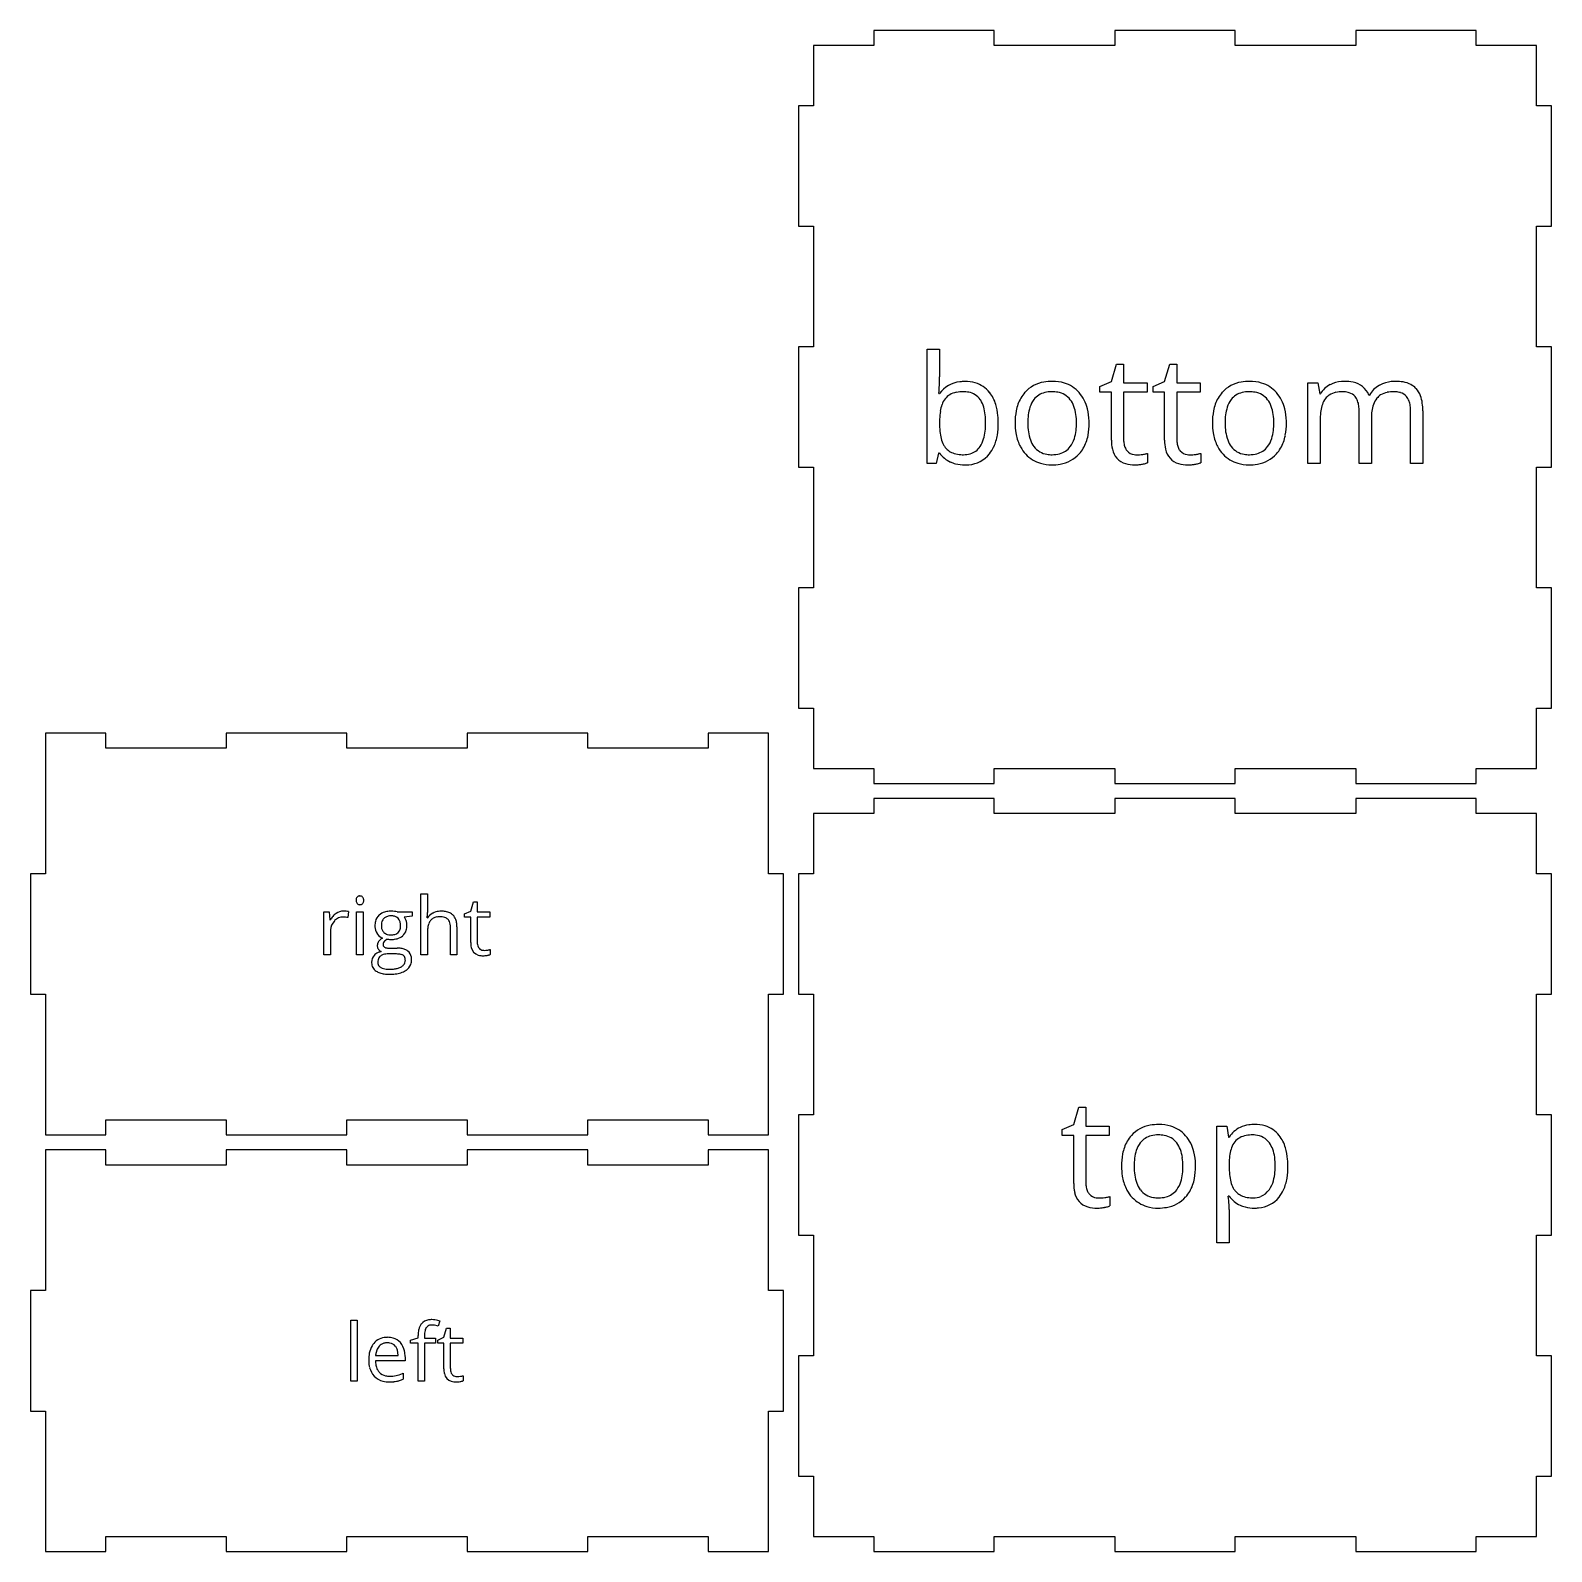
# Model space of a CAD drawing. Header units: inches. Extents: x 0 to 456, y 3 to 306.
# Drawn here: x 153 to 456, y 3 to 306 of the extents above; entities that cross this region are included whole.
import ezdxf

# ---------------------------------------------------------------- set-up
doc = ezdxf.new("R2010")
doc.units = ezdxf.units.IN

msp = doc.modelspace()

# ---------------------------------------------------------------- linework, layer by layer
at = {"layer": 'bottom_labelLayer'}
for p, q in [((331.65, 219.75), (331.65, 242.54)), ((331.65, 242.54), (334.08, 242.54)), ((334.08, 242.54), (334.08, 237.01)), ((368.33, 236.1), (369.35, 239.53)), ((369.35, 239.53), (370.76, 239.53)), ((370.76, 239.53), (370.76, 235.81)), ((378.92, 236.1), (379.95, 239.53)), ((379.95, 239.53), (381.35, 239.53)), ((381.35, 239.53), (381.35, 235.81)), ((333.96, 233.67), (334.08, 233.67)), ((366.03, 235.09), (368.33, 236.1)), ((366.03, 233.92), (366.03, 235.09)), ((368.33, 233.92), (366.03, 233.92)), ((368.33, 224.36), (368.33, 233.92)), ((370.76, 235.81), (375.42, 235.81)), ((375.42, 233.92), (370.76, 233.92)), ((370.76, 233.92), (370.76, 224.47)), ((375.42, 235.81), (375.42, 233.92)), ((376.62, 235.09), (378.92, 236.1)), ((376.62, 233.92), (376.62, 235.09)), ((378.92, 233.92), (376.62, 233.92)), ((378.92, 224.36), (378.92, 233.92)), ((381.35, 235.81), (386.01, 235.81)), ((386.01, 233.92), (381.35, 233.92)), ((381.35, 233.92), (381.35, 224.47)), ((386.01, 235.81), (386.01, 233.92)), ((407.46, 219.75), (407.46, 235.81)), ((407.46, 235.81), (409.43, 235.81)), ((409.43, 235.81), (409.83, 233.61)), ((409.83, 233.61), (409.95, 233.61)), ((419.61, 233.37), (419.73, 233.37)), ((409.89, 228.17), (409.89, 219.75)), ((417.68, 219.75), (417.68, 230.19)), ((420.11, 228.72), (420.11, 219.75)), ((427.92, 219.75), (427.92, 230.19)), ((430.35, 230.22), (430.35, 219.75)), ((333.91, 221.82), (333.39, 219.75)), ((334.08, 221.82), (333.91, 221.82)), ((375.54, 221.76), (375.54, 219.9)), ((386.13, 221.76), (386.13, 219.9)), ((333.39, 219.75), (331.65, 219.75)), ((409.89, 219.75), (407.46, 219.75)), ((420.11, 219.75), (417.68, 219.75)), ((430.35, 219.75), (427.92, 219.75))]:
    msp.add_line(p, q, dxfattribs=at)
for centre, radius, start, end in [((283.38, 236.96), 50.7, 358.1123, 0.0484), ((303.77, 236.06), 30.29, 355.4714, 355.653), ((297.49, 236.49), 36.58, 355.7239, 358.1259), ((338.62, 230.5), 5.53, 95.1835, 145.1109), ((337.74, 230.63), 3.23, 120.1403, 142.4249), ((338.21, 229.76), 4.23, 100.447, 119.6701), ((338.72, 227.2), 6.83, 89.5731, 100.7324), ((339.1, 227.76), 8.3, 89.8743, 96.8145), ((338.81, 228.41), 5.62, 78.6781, 90.375), ((339.19, 228.64), 7.43, 74.2393, 90.5624), ((339.28, 230.43), 3.55, 35.5408, 79.8011), ((339.68, 230.44), 5.56, 38.5631, 74.067), ((338.42, 229.46), 7.17, 16.4709, 38.4075), ((356.11, 229.43), 6.72, 138.1759, 150.2287), ((355.88, 229.6), 6.43, 99.1759, 137.9833), ((355.94, 230.1), 3.87, 103.4685, 142.3119), ((356.51, 226.65), 9.44, 89.7326, 100.076), ((356.43, 228.25), 5.79, 89.4806, 103.8805), ((356.51, 227.9), 6.13, 79.3453, 90.3175), ((356.63, 227.93), 8.17, 73.5223, 90.5692), ((356.98, 229.98), 4, 37.9578, 80.4006), ((357.11, 229.67), 6.37, 41.1446, 73.2134), ((356.2, 228.88), 7.57, 13.5014, 41.0703), ((395.41, 229.43), 6.72, 138.1759, 150.2287), ((395.18, 229.6), 6.43, 99.1759, 137.9833), ((395.24, 230.1), 3.87, 103.4685, 142.3119), ((395.81, 226.65), 9.44, 89.7326, 100.076), ((395.73, 228.25), 5.79, 89.4806, 103.8805), ((395.81, 227.9), 6.13, 79.3453, 90.3175), ((395.93, 227.93), 8.17, 73.5223, 90.5692), ((396.28, 229.98), 4, 37.9578, 80.4006), ((396.41, 229.67), 6.37, 41.1446, 73.2134), ((395.5, 228.88), 7.57, 13.5014, 41.0703), ((414.06, 231.19), 4.78, 117.121, 149.5424), ((413.47, 230.71), 3.19, 123.7021, 142.3022), ((413.79, 230.17), 3.82, 101.1546, 123.0656), ((414.55, 230.32), 5.77, 93.8343, 117.5072), ((414.25, 227.99), 6.04, 89.5573, 101.4832), ((414.69, 229.13), 6.97, 89.9662, 94.2831), ((414.3, 228.34), 5.69, 85.5238, 90.0794), ((414.77, 228.14), 7.96, 77.5572, 90.5513), ((414.46, 229.99), 4.03, 72.3601, 85.9562), ((414.94, 231.4), 2.55, 41.0611, 72.8994), ((415.51, 231.31), 4.7, 52.7027, 78.0054), ((415.77, 231.8), 4.15, 22.2098, 51.497), ((424.14, 230.85), 5.08, 119.4042, 150.1829), ((423.67, 230.67), 3.22, 122.3597, 140.2884), ((424.7, 229.99), 6.1, 118.2584, 120.063), ((424.7, 229.93), 6.15, 95.8635, 117.9693), ((424.03, 230.03), 3.95, 101.0032, 121.784), ((424.5, 227.78), 6.26, 89.5621, 101.2962), ((424.91, 228.42), 7.67, 89.9197, 96.2617), ((424.56, 228.39), 5.64, 85.8144, 90.0685), ((424.97, 227.65), 8.45, 79.9361, 90.3804), ((424.71, 229.99), 4.04, 72.6396, 86.2568), ((425.17, 231.39), 2.56, 41.0408, 73.1793), ((425.54, 230.7), 5.35, 62.9723, 80.1665), ((426.12, 231.9), 4.01, 44.229, 62.6229), ((425.95, 231.83), 4.19, 19.5612, 43.3161), ((341.76, 228.97), 7.61, 160.8926, 171.2334), ((338.52, 230.12), 4.16, 143.3382, 161.256), ((338.88, 230.15), 4.03, 32.7034, 35.5242), ((337.8, 229.53), 5.29, 15.7779, 32.0151), ((334.31, 228.5), 8.92, 6.1649, 16.0396), ((334.78, 228.31), 10.98, 5.1338, 16.7973), ((357.48, 228.73), 8.26, 150.7112, 169.4695), ((359.86, 228.44), 8.17, 162.0653, 173.1675), ((356.89, 229.43), 5.03, 142.9026, 162.375), ((356.16, 229.4), 5.01, 20.0257, 37.435), ((353.68, 228.49), 7.64, 7.744, 20.069), ((352.66, 227.96), 11.22, 1.1277, 13.88), ((396.78, 228.73), 8.26, 150.7112, 169.4695), ((399.17, 228.44), 8.17, 162.0653, 173.1675), ((396.19, 229.43), 5.03, 142.9026, 162.375), ((395.46, 229.4), 5.01, 20.0257, 37.435), ((392.98, 228.49), 7.64, 7.744, 20.069), ((391.97, 227.96), 11.22, 1.1277, 13.88), ((417.18, 229.16), 7.23, 161.0234, 171.4469), ((414.21, 230.21), 4.08, 143.077, 161.3914), ((414.61, 231.18), 2.94, 20.7071, 40.0218), ((413.15, 230.62), 4.5, 7.9865, 20.7949), ((410.51, 230.23), 7.17, 359.6948, 8.1472), ((426.75, 229.33), 6.6, 160.8732, 172.5272), ((424.32, 230.2), 4.02, 140.9765, 161.17), ((424.85, 231.18), 2.94, 20.7071, 40.0218), ((423.39, 230.62), 4.5, 7.9865, 20.7949), ((420.75, 230.23), 7.17, 359.6948, 8.1472), ((423.41, 230.87), 6.9, 7.5042, 19.9645), ((419.2, 230.28), 11.15, 359.7107, 7.6907), ((352.82, 227.81), 18.73, 177.6177, 180.0425), ((350.16, 227.73), 16.08, 179.7763, 185.7075), ((347.18, 228.09), 13.09, 171.0668, 177.8457), ((328.9, 227.88), 14.37, 359.7681, 6.3095), ((329.33, 227.77), 13.93, 353.4935, 0.2205), ((331.53, 227.71), 14.26, 350.6563, 0.338), ((330.18, 227.83), 15.61, 359.8779, 5.4094), ((361.76, 227.88), 12.63, 169.2443, 180.3881), ((361.3, 227.74), 12.16, 179.7745, 189.0933), ((364.51, 227.85), 12.85, 173.0086, 180.2464), ((363.97, 227.73), 12.31, 179.706, 187.9161), ((349.24, 227.85), 12.13, 359.7076, 7.8973), ((348.56, 227.75), 12.81, 353.5363, 0.2014), ((351.33, 227.71), 12.56, 349.1762, 0.3863), ((349.62, 227.79), 14.27, 359.9919, 1.542), ((401.07, 227.88), 12.63, 169.2443, 180.3881), ((400.61, 227.74), 12.16, 179.7745, 189.0933), ((403.81, 227.85), 12.85, 173.0086, 180.2464), ((403.27, 227.73), 12.31, 179.706, 187.9161), ((388.54, 227.85), 12.13, 359.7076, 7.8973), ((387.86, 227.75), 12.81, 353.5363, 0.2014), ((390.63, 227.71), 12.56, 349.1762, 0.3863), ((388.92, 227.79), 14.27, 359.9919, 1.542), ((426.82, 228.18), 16.93, 178.0976, 180.0253), ((422.11, 228.39), 12.22, 171.3042, 178.3502), ((430.8, 228.77), 10.69, 172.3777, 180.1829), ((433.76, 228.72), 13.65, 179.8948, 179.9996), ((343.82, 227.08), 9.71, 185.5925, 194.2051), ((339.76, 226.02), 5.51, 193.9431, 208.0218), ((337.5, 226.19), 5.58, 326.7105, 343.6662), ((334.25, 227.18), 8.98, 343.4171, 353.6369), ((336.5, 226.86), 9.22, 335.8306, 350.8255), ((358.18, 227.22), 9, 188.9102, 205.3171), ((359.46, 227.08), 7.75, 187.7639, 200.0977), ((356.97, 226.17), 5.1, 200.0846, 216.9132), ((355.96, 226.24), 5.22, 323.0089, 342.639), ((352.97, 227.22), 8.37, 342.3616, 353.7538), ((355.56, 226.86), 8.25, 330.2507, 349.4117), ((375.97, 224.28), 7.64, 179.3551, 192.8478), ((375.66, 224.44), 4.9, 179.6416, 189.7506), ((386.56, 224.28), 7.64, 179.3551, 192.8478), ((386.25, 224.44), 4.9, 179.6416, 189.7506), ((397.48, 227.22), 9, 188.9102, 205.3171), ((398.76, 227.08), 7.75, 187.7639, 200.0977), ((396.27, 226.17), 5.1, 200.0846, 216.9132), ((395.27, 226.24), 5.22, 323.0089, 342.639), ((392.28, 227.22), 8.37, 342.3616, 353.7538), ((394.86, 226.86), 8.25, 330.2507, 349.4117), ((338.46, 224.95), 5.39, 215.585, 245.8362), ((338.12, 225.19), 3.67, 208.5537, 217.5605), ((337.98, 225.13), 3.53, 218.169, 253.8047), ((338.64, 227.15), 5.65, 253.1382, 266.8483), ((338.82, 229.31), 7.82, 266.3775, 270.051), ((338.88, 226.34), 4.85, 269.3869, 285.8631), ((339.52, 225.24), 5.76, 274.064, 321.4081), ((339.24, 225.04), 3.5, 286.0163, 326.8497), ((338.68, 225.92), 6.83, 321.3162, 335.5436), ((357.25, 226.83), 7.99, 205.656, 208.4461), ((356.05, 226.09), 6.58, 207.7947, 238.6758), ((356.06, 225.52), 3.99, 217.301, 261.7099), ((356.48, 227.53), 6.04, 260.5033, 270.2477), ((356.56, 227.14), 5.65, 269.4482, 284.7256), ((357.01, 225.48), 3.93, 284.5662, 322.6334), ((357.1, 226), 6.48, 278.8959, 317.9979), ((356.86, 226.19), 6.78, 318.144, 329.7566), ((372.14, 223.24), 3.68, 190.3818, 253.8772), ((373.93, 224.13), 3.14, 189.5479, 205.7874), ((373.22, 223.8), 2.36, 206.1294, 221.4084), ((373.14, 223.74), 2.26, 221.5949, 262.3505), ((373.33, 224.71), 3.25, 261.3266, 270.1913), ((373.36, 229.45), 7.99, 269.8804, 278.3028), ((373.43, 228.83), 7.36, 278.4155, 279.0082), ((372.54, 234.55), 13.15, 278.959, 280.5104), ((373.39, 229.97), 8.49, 280.4847, 282.6268), ((374.14, 226.64), 5.08, 282.5877, 285.5795), ((374.52, 225.25), 3.64, 285.7232, 286.2569), ((382.73, 223.24), 3.68, 190.3818, 253.8772), ((384.52, 224.13), 3.14, 189.5479, 205.7874), ((383.81, 223.8), 2.36, 206.1294, 221.4084), ((383.73, 223.74), 2.26, 221.5949, 262.3505), ((383.92, 224.71), 3.25, 261.3266, 270.1913), ((383.95, 229.45), 7.99, 269.8804, 278.3028), ((384.02, 228.83), 7.36, 278.4155, 279.0082), ((383.13, 234.55), 13.15, 278.959, 280.5104), ((383.98, 229.97), 8.49, 280.4847, 282.6268), ((384.73, 226.64), 5.08, 282.5877, 285.5795), ((385.11, 225.25), 3.64, 285.7232, 286.2569), ((396.55, 226.83), 7.99, 205.656, 208.4461), ((395.35, 226.09), 6.58, 207.7947, 238.6758), ((395.36, 225.52), 3.99, 217.301, 261.7099), ((395.78, 227.53), 6.04, 260.5033, 270.2477), ((395.86, 227.14), 5.65, 269.4482, 284.7256), ((396.31, 225.48), 3.93, 284.5662, 322.6334), ((396.4, 226), 6.48, 278.8959, 317.9979), ((396.16, 226.19), 6.78, 318.144, 329.7566), ((338.87, 225.9), 6.42, 245.9801, 255.5456), ((339.08, 226.83), 7.38, 255.7755, 270.3185), ((339.13, 227.7), 8.25, 269.9226, 275.5482), ((356.13, 226.26), 6.77, 238.8115, 253.2428), ((356.39, 227.27), 7.81, 253.5437, 270.4182), ((356.49, 228.9), 9.44, 269.7503, 279.8033), ((372.89, 225.81), 6.35, 253.7848, 270.8853), ((372.99, 225.69), 6.23, 270.003, 270.7606), ((372.95, 227.04), 7.58, 270.8933, 275.5484), ((372.67, 229.98), 10.54, 275.526, 279.2939), ((372.92, 228.56), 9.09, 279.1863, 280.1143), ((373.33, 226.35), 6.84, 280.007, 283.3735), ((373.94, 223.8), 4.23, 283.307, 288.1197), ((374.51, 222.06), 2.39, 287.9889, 295.3048), ((383.48, 225.81), 6.35, 253.7848, 270.8853), ((383.58, 225.69), 6.23, 270.003, 270.7606), ((383.54, 227.04), 7.58, 270.8933, 275.5484), ((383.26, 229.98), 10.54, 275.526, 279.2939), ((383.51, 228.56), 9.09, 279.1863, 280.1143), ((383.92, 226.35), 6.84, 280.007, 283.3735), ((384.53, 223.8), 4.23, 283.307, 288.1197), ((385.1, 222.06), 2.39, 287.9889, 295.3048), ((395.43, 226.26), 6.77, 238.8115, 253.2428), ((395.69, 227.27), 7.81, 253.5437, 270.4182), ((395.79, 228.9), 9.44, 269.7503, 279.8033)]:
    msp.add_arc(centre, radius, start, end, dxfattribs=at)
at = {"layer": 'bottom_outsideCutPath'}
for p, q in [((309, 303), (309, 291)), ((321, 303), (309, 303)), ((345, 306), (321, 306)), ((321, 306), (321, 303)), ((345, 303), (345, 306)), ((369, 303), (345, 303)), ((393, 306), (369, 306)), ((369, 306), (369, 303)), ((393, 303), (393, 306)), ((417, 303), (393, 303)), ((441, 306), (417, 306)), ((417, 306), (417, 303)), ((441, 303), (441, 306)), ((453, 303), (441, 303)), ((453, 291), (453, 303)), ((309, 291), (306, 291)), ((306, 291), (306, 267)), ((456, 291), (453, 291)), ((456, 267), (456, 291)), ((306, 267), (309, 267)), ((309, 267), (309, 243)), ((453, 243), (453, 267)), ((453, 267), (456, 267)), ((309, 243), (306, 243)), ((306, 243), (306, 219)), ((456, 243), (453, 243)), ((456, 219), (456, 243)), ((306, 219), (309, 219)), ((309, 219), (309, 195)), ((453, 195), (453, 219)), ((453, 219), (456, 219)), ((309, 195), (306, 195)), ((306, 195), (306, 171)), ((456, 195), (453, 195)), ((456, 171), (456, 195)), ((306, 171), (309, 171)), ((309, 171), (309, 159)), ((453, 159), (453, 171)), ((453, 171), (456, 171)), ((309, 159), (321, 159)), ((321, 159), (321, 156)), ((345, 156), (345, 159)), ((345, 159), (369, 159)), ((369, 159), (369, 156)), ((393, 156), (393, 159)), ((393, 159), (417, 159)), ((417, 159), (417, 156)), ((441, 156), (441, 159)), ((441, 159), (453, 159)), ((321, 156), (345, 156)), ((369, 156), (393, 156)), ((417, 156), (441, 156))]:
    msp.add_line(p, q, dxfattribs=at)
at = {"layer": 'left_labelLayer'}
for p, q in [((216.81, 36.96), (216.81, 49.11)), ((216.81, 49.11), (218.11, 49.11)), ((218.11, 49.11), (218.11, 36.96)), ((234.57, 48.93), (234.23, 47.89)), ((228.68, 45.1), (230.21, 45.57)), ((230.21, 45.57), (230.21, 46.04)), ((231.51, 46.07), (231.51, 45.52)), ((231.51, 45.52), (233.69, 45.52)), ((233.69, 45.52), (233.69, 44.51)), ((234.12, 45.14), (235.35, 45.68)), ((235.35, 45.68), (235.89, 47.5)), ((235.89, 47.5), (236.64, 47.5)), ((236.64, 47.5), (236.64, 45.52)), ((236.64, 45.52), (239.13, 45.52)), ((239.13, 45.52), (239.13, 44.51)), ((228.68, 44.51), (228.68, 45.1)), ((230.21, 44.51), (228.68, 44.51)), ((230.21, 36.96), (230.21, 44.51)), ((233.69, 44.51), (231.51, 44.51)), ((231.51, 44.51), (231.51, 36.96)), ((234.12, 44.51), (234.12, 45.14)), ((235.35, 44.51), (234.12, 44.51)), ((235.35, 39.42), (235.35, 44.51)), ((239.13, 44.51), (236.64, 44.51)), ((236.64, 44.51), (236.64, 39.47)), ((227.62, 41), (221.72, 41)), ((221.75, 42.06), (226.23, 42.06)), ((227.62, 41.82), (227.62, 41)), ((218.11, 36.96), (216.81, 36.96)), ((227.25, 38.51), (227.25, 37.36)), ((231.51, 36.96), (230.21, 36.96)), ((239.19, 38.03), (239.19, 37.04))]:
    msp.add_line(p, q, dxfattribs=at)
for centre, radius, start, end in [((232.6, 46.89), 2.27, 98.2552, 139.6203), ((232.95, 45.26), 3.94, 89.6697, 99.9314), ((232.95, 45.02), 4.18, 81.5641, 89.7017), ((232.66, 42.97), 6.25, 75.974, 81.6565), ((232.15, 40.89), 8.39, 73.2964, 76.0946), ((223.96, 42.35), 3.32, 92.4763, 140.5386), ((224.13, 41.09), 4.58, 89.9639, 93.9176), ((224.17, 41.73), 3.95, 74.2126, 90.545), ((224.42, 42.64), 3.01, 41.2065, 74.0233), ((235.47, 46.1), 5.26, 167.5776, 180.6587), ((233, 46.68), 2.72, 141.7434, 168.2322), ((235.96, 46.15), 4.45, 171.6528, 178.4383), ((237.63, 46.08), 6.12, 178.1973, 180.0232), ((234.18, 46.42), 2.65, 161.8438, 171.7847), ((233.09, 46.78), 1.5, 145.0689, 162.1802), ((232.78, 46.99), 1.12, 102.7677, 144.338), ((232.93, 46.38), 1.75, 89.4859, 103.4197), ((232.94, 45.34), 2.79, 83.0761, 89.7927), ((232.77, 43.97), 4.17, 76.5183, 83.0217), ((232.28, 41.9), 6.3, 71.9614, 76.5918), ((227.19, 41.21), 6.81, 168.9539, 180.3843), ((224.96, 41.67), 4.54, 149.4071, 169.1854), ((224.34, 41.99), 3.84, 140.1056, 148.9067), ((225.52, 41.79), 3.77, 160.3353, 172.5315), ((224.38, 42.21), 2.56, 138.0995, 160.5866), ((223.94, 42.59), 1.98, 106.4657, 137.9176), ((224.1, 42.03), 2.56, 89.4422, 106.209), ((224.13, 41.92), 2.67, 79.6469, 90.291), ((224.32, 42.79), 1.78, 40.0823, 80.6243), ((224.14, 42.66), 2.01, 23.4822, 39.7072), ((223.39, 42.34), 2.82, 8.7342, 23.2772), ((221.81, 42.08), 4.42, 359.6745, 8.9225), ((223.95, 42.23), 3.63, 11.5994, 41.1496), ((222.34, 41.86), 5.28, 359.6148, 12.0336), ((227.79, 41.17), 7.41, 179.9888, 181.7992), ((226.12, 41.07), 5.74, 181.3574, 194.492), ((224.27, 40.56), 3.82, 194.0877, 223.0538), ((226.93, 41.11), 5.21, 181.1447, 190.8007), ((226.63, 41.61), 4.9, 172.1545, 174.7616), ((225.09, 40.75), 3.33, 190.6006, 206.0275), ((239.42, 39.37), 4.08, 179.3551, 192.8478), ((239.26, 39.46), 2.61, 179.6417, 189.7506), ((224.06, 40.42), 3.57, 223.5466, 256.1957), ((224.28, 40.36), 2.43, 206.295, 222.5558), ((224.21, 40.32), 2.36, 223.0645, 258.1401), ((224.43, 41.84), 5.04, 256.0088, 270.4848), ((224.49, 41.5), 3.57, 257.5312, 270.4319), ((224.48, 47.37), 10.57, 269.9669, 271.9932), ((224.5, 44.78), 6.85, 270.1984, 292.209), ((224.58, 44.82), 8.02, 271.912, 275.9727), ((224.85, 42.26), 5.44, 275.9054, 281.6604), ((224.72, 42.75), 5.95, 281.9936, 287.8851), ((224.15, 44.5), 7.79, 287.9023, 293.4862), ((224.17, 45.73), 7.85, 291.8255, 293.1613), ((237.38, 38.82), 1.96, 190.3818, 253.8772), ((238.33, 39.29), 1.68, 189.5479, 205.7874), ((237.96, 39.12), 1.26, 206.1294, 221.4084), ((237.78, 40.19), 3.39, 253.7848, 270.8853), ((237.91, 39.09), 1.2, 221.5949, 262.3505), ((238.01, 39.6), 1.73, 261.3266, 270.1913), ((237.83, 40.13), 3.32, 270.0031, 270.7604), ((237.81, 40.84), 4.04, 270.8933, 275.5483), ((238.03, 42.13), 4.26, 269.8804, 278.3028), ((237.66, 42.41), 5.62, 275.5261, 279.294), ((237.8, 41.65), 4.85, 279.1861, 280.1144), ((238.07, 41.8), 3.92, 278.4153, 279.008), ((238.01, 40.48), 3.65, 280.007, 283.3734), ((237.59, 44.85), 7.02, 278.9591, 280.5104), ((238.34, 39.12), 2.26, 283.307, 288.1197), ((238.05, 42.41), 4.53, 280.4847, 282.627), ((238.45, 40.63), 2.71, 282.5876, 285.5796), ((238.65, 38.19), 1.28, 287.9889, 295.3048), ((238.65, 39.9), 1.95, 285.724, 286.2555)]:
    msp.add_arc(centre, radius, start, end, dxfattribs=at)
at = {"layer": 'left_outsideCutPath'}
for p, q in [((156, 83), (156, 55)), ((168, 83), (156, 83)), ((168, 80), (168, 83)), ((216, 83), (192, 83)), ((192, 83), (192, 80)), ((216, 80), (216, 83)), ((264, 83), (240, 83)), ((240, 83), (240, 80)), ((264, 80), (264, 83)), ((300, 83), (288, 83)), ((288, 83), (288, 80)), ((300, 79), (300, 83)), ((192, 80), (168, 80)), ((240, 80), (216, 80)), ((288, 80), (264, 80)), ((300, 55), (300, 79)), ((156, 55), (153, 55)), ((153, 55), (153, 31)), ((303, 55), (300, 55)), ((303, 31), (303, 55)), ((153, 31), (156, 31)), ((156, 31), (156, 7)), ((300, 3), (300, 31)), ((300, 31), (303, 31)), ((156, 7), (156, 3)), ((168, 3), (168, 6)), ((168, 6), (192, 6)), ((192, 6), (192, 3)), ((216, 3), (216, 6)), ((216, 6), (240, 6)), ((240, 6), (240, 3)), ((264, 3), (264, 6)), ((264, 6), (288, 6)), ((288, 6), (288, 3)), ((156, 3), (168, 3)), ((192, 3), (216, 3)), ((240, 3), (264, 3)), ((288, 3), (300, 3))]:
    msp.add_line(p, q, dxfattribs=at)
at = {"layer": 'right_labelLayer'}
for p, q in [((230.79, 121.84), (230.79, 134)), ((230.79, 134), (232.09, 134)), ((232.09, 134), (232.09, 130.32)), ((211.45, 121.84), (211.45, 130.41)), ((211.45, 130.41), (212.52, 130.41)), ((212.52, 130.41), (212.67, 128.82)), ((216.38, 130.47), (216.2, 129.27)), ((217.98, 121.84), (217.98, 130.41)), ((217.98, 130.41), (219.28, 130.41)), ((219.28, 130.41), (219.28, 121.84)), ((226.07, 130.41), (229.04, 130.41)), ((229.04, 130.41), (229.04, 129.59)), ((239.48, 130.02), (240.71, 130.56)), ((240.71, 130.56), (241.25, 132.39)), ((241.25, 132.39), (242, 132.39)), ((242, 132.39), (242, 130.41)), ((242, 130.41), (244.49, 130.41)), ((244.49, 130.41), (244.49, 129.4)), ((212.67, 128.82), (212.73, 128.82)), ((229.04, 129.59), (227.45, 129.4)), ((232.03, 129.22), (232.11, 129.22)), ((236.65, 121.84), (236.65, 127.38)), ((237.95, 127.43), (237.95, 121.84)), ((239.48, 129.4), (239.48, 130.02)), ((240.71, 129.4), (239.48, 129.4)), ((240.71, 124.3), (240.71, 129.4)), ((244.49, 129.4), (242, 129.4)), ((242, 129.4), (242, 124.36)), ((212.75, 126.44), (212.75, 121.84)), ((232.09, 126.32), (232.09, 121.84)), ((212.75, 121.84), (211.45, 121.84)), ((219.28, 121.84), (217.98, 121.84)), ((225.63, 122.04), (224.07, 122.04)), ((224.53, 123.2), (226.04, 123.2)), ((232.09, 121.84), (230.79, 121.84)), ((237.95, 121.84), (236.65, 121.84)), ((244.55, 122.91), (244.55, 121.92))]:
    msp.add_line(p, q, dxfattribs=at)
for centre, radius, start, end in [((218.51, 132.94), 0.607, 133.788, 155.9172), ((218.61, 132.83), 0.75, 92.6446, 133.471), ((218.64, 132.6), 0.99, 89.9691, 93.7642), ((218.65, 132.82), 0.764, 46.3708, 90.8879), ((218.72, 132.9), 0.655, 17.7252, 46.4473), ((215.34, 127.98), 2.59, 89.6797, 124.4406), ((215.37, 124.61), 5.95, 84.9923, 90.1281), ((215.51, 126.21), 4.35, 78.4891, 85.0266), ((219.31, 132.74), 1.44, 170.8452, 180.3544), ((219.4, 132.72), 1.53, 179.8806, 185.3687), ((218.93, 132.67), 1.06, 184.9926, 198.204), ((218.77, 132.83), 0.892, 155.9679, 171.0516), ((218.56, 132.55), 0.67, 197.7933, 224.8942), ((218.6, 132.59), 0.728, 225.1301, 249.9001), ((218.63, 132.68), 0.824, 250.5, 270.5978), ((218.65, 132.62), 0.757, 269.1788, 314.2808), ((218.74, 132.53), 0.633, 313.6153, 332.2678), ((218.55, 132.63), 0.845, 332.6321, 350.0706), ((218.37, 132.78), 1.03, 4.9428, 18.1901), ((218.06, 132.72), 1.34, 349.8345, 0.3891), ((217.92, 132.73), 1.48, 359.8849, 5.3182), ((224.3, 127.74), 2.75, 106.2189, 131.5378), ((224.72, 126.38), 4.18, 93.633, 106.5409), ((224.86, 124.83), 5.73, 89.9381, 94.0268), ((224.88, 125.59), 4.97, 82.5852, 90.1849), ((225.03, 126.77), 3.79, 74.0089, 82.5694), ((220.42, 130.31), 11.67, 357.8674, 0.0683), ((234.67, 127.21), 3.33, 96.6653, 116.3783), ((234.8, 126.34), 4.21, 89.8927, 96.9959), ((234.84, 125.29), 5.26, 80.6863, 90.3537), ((235.17, 127.21), 3.31, 65.6023, 80.8844), ((216.55, 126.67), 4.38, 139.4139, 150.6033), ((215.72, 126.59), 2.96, 138.9576, 174.5422), ((215.76, 127.34), 3.35, 124.2321, 139.4161), ((215.8, 126.52), 3.07, 135.621, 138.8378), ((215.25, 127.14), 2.25, 89.6335, 137.0881), ((215.26, 126.34), 3.04, 87.3436, 89.966), ((215.21, 125.4), 3.98, 81.5884, 87.1917), ((214.96, 123.69), 5.72, 77.4454, 81.636), ((225.38, 127.66), 3.75, 166.8196, 180.4839), ((224.9, 127.63), 3.27, 179.9759, 183.6206), ((224.31, 127.57), 2.68, 183.0161, 212.3123), ((224.13, 127.98), 2.47, 132.3288, 167.3341), ((226.32, 127.67), 3.41, 175.3393, 180.0864), ((225.44, 127.64), 2.53, 179.5618, 191.6529), ((225.34, 127.77), 2.42, 162.5912, 175.7343), ((224.51, 128.04), 1.56, 135.584, 163.0016), ((224.46, 128.07), 1.49, 122.521, 134.9967), ((224.59, 127.82), 1.77, 101.062, 121.9739), ((224.79, 126.9), 2.72, 89.5859, 101.3334), ((224.84, 126.8), 2.82, 76.1095, 90.7028), ((225.21, 128.1), 1.47, 13.9536, 77.6674), ((223.94, 127.73), 2.79, 359.1806, 15.0432), ((224.1, 127.65), 2.63, 345.4362, 0.7466), ((225.8, 128.09), 2.11, 29.4585, 38.3577), ((224.94, 127.6), 3.1, 23.1845, 29.5423), ((224.11, 127.23), 4, 21.2506, 23.3489), ((225.51, 127.79), 2.5, 6.8505, 20.9872), ((225.04, 127.66), 2.97, 342.565, 0.5958), ((224.81, 127.69), 3.2, 359.871, 7.0432), ((227, 129.93), 5.07, 351.9714, 354.9618), ((224.39, 130.16), 7.7, 354.9828, 357.8944), ((238.29, 126.42), 6.2, 171.3202, 178.3407), ((234.3, 127.84), 2.59, 119.8316, 147.9726), ((235.87, 126.8), 3.75, 160.1567, 171.5313), ((234.38, 127.36), 2.16, 140.6208, 160.5049), ((234.1, 127.55), 1.82, 118.4551, 139.6706), ((234.62, 127.36), 3.17, 116.6658, 120.4183), ((234.38, 127), 2.44, 100.1068, 118.0848), ((234.66, 125.54), 3.92, 89.5919, 100.3595), ((234.69, 126.02), 3.44, 84.0198, 90.1511), ((234.82, 127.13), 2.32, 71.0828, 84.3691), ((235.11, 127.94), 1.46, 43.3791, 71.5386), ((235.04, 127.91), 1.54, 22.7024, 42.342), ((234.35, 127.62), 2.29, 8.4932, 22.658), ((235.56, 128.1), 2.34, 46.7401, 65.4131), ((232.99, 127.4), 3.67, 359.6714, 8.6877), ((235.59, 128.18), 2.26, 19.2204, 45.7661), ((234.29, 127.7), 3.65, 6.4734, 19.6468), ((232.34, 127.45), 5.61, 359.7945, 6.7744), ((216.68, 126.44), 3.94, 173.6908, 180.0883), ((224.42, 127.65), 2.82, 212.4714, 215.8876), ((224, 127.3), 2.27, 215.1641, 247.4748), ((223.41, 123.76), 1.31, 144.4963, 161.335), ((223.84, 123.44), 1.86, 132.726, 144.1479), ((224.54, 122.69), 2.88, 125.2212, 132.8656), ((225.24, 121.72), 4.07, 121.2352, 125.3795), ((224.56, 127.45), 1.63, 191.3555, 213.366), ((224.35, 127.33), 1.39, 213.9574, 227.7971), ((224.22, 123.9), 0.976, 147.5369, 180.2592), ((224.54, 123.68), 1.36, 128.0882, 147.1401), ((224.53, 127.56), 1.68, 228.2621, 254.7341), ((225.14, 122.94), 2.31, 117.3935, 128.4095), ((224.72, 128.45), 3.52, 259.4964, 263.3904), ((224.77, 128.36), 2.52, 254.4017, 267.4349), ((224.78, 129.1), 4.17, 263.4837, 270.1271), ((224.83, 129.18), 3.34, 267.0154, 270.0323), ((224.8, 130.56), 5.63, 269.9692, 272.9312), ((224.87, 128.67), 2.83, 269.2257, 284.3773), ((224.89, 129.21), 4.28, 272.5335, 285.258), ((225.26, 127.33), 1.43, 282.7797, 346.4828), ((225.28, 127.86), 2.88, 284.9316, 310.6223), ((225.59, 127.51), 2.4, 310.6098, 342.0924), ((240.46, 126.32), 8.37, 178.1079, 180.023), ((244.78, 124.26), 4.08, 179.3551, 192.8478), ((244.62, 124.34), 2.61, 179.6417, 189.7506), ((222.94, 120.43), 1.98, 138.3916, 181.0053), ((223.15, 120.24), 2.26, 113.8122, 138.3496), ((223.57, 123.72), 1.48, 161.7226, 180.4843), ((223.58, 123.7), 1.49, 179.9835, 182.938), ((223.29, 123.67), 1.2, 182.1767, 215.3416), ((223.55, 119.38), 3.21, 102.2871, 114.1173), ((223.59, 120.58), 1.37, 130.7945, 169.0414), ((223.61, 123.9), 1.6, 215.465, 217.1748), ((223.42, 123.74), 1.35, 216.5862, 245.4969), ((223.69, 120.46), 1.52, 117.2304, 130.5024), ((223.87, 120.08), 1.94, 99.8103, 116.8229), ((223.92, 123.88), 0.672, 179.2919, 198.3581), ((223.79, 123.85), 0.542, 199.2291, 239.5691), ((223.9, 123.99), 0.72, 238.2198, 239.8458), ((223.98, 124.16), 0.91, 240.7302, 254.5027), ((224.06, 119.06), 2.98, 89.6435, 100.0209), ((224.23, 125.02), 1.8, 254.1638, 262.2123), ((224.42, 126.39), 3.19, 262.0556, 267.2083), ((224.52, 128.14), 4.93, 267.092, 270.0864), ((225.65, 113.79), 8.25, 86.5054, 90.1399), ((226.07, 117.89), 5.31, 81.5744, 90.306), ((225.86, 117.15), 4.88, 81.4172, 86.5757), ((226.21, 119.38), 2.62, 73.41, 81.5907), ((226.36, 119.79), 3.39, 68.3672, 81.7399), ((226.61, 120.72), 1.23, 58.9973, 73.8586), ((226.81, 121.08), 0.817, 31.5096, 58.0778), ((226.6, 120.96), 1.06, 10.6609, 30.9362), ((226.74, 120.77), 2.34, 52.188, 68.2501), ((227.01, 121.12), 1.9, 8.6201, 51.8982), ((226.08, 120.93), 2.85, 359.743, 9.7327), ((242.74, 123.71), 1.96, 190.3818, 253.8772), ((243.69, 124.18), 1.68, 189.5479, 205.7874), ((243.31, 124), 1.26, 206.1294, 221.4084), ((243.14, 125.07), 3.39, 253.7848, 270.8853), ((243.27, 123.97), 1.2, 221.5949, 262.3505), ((243.37, 124.49), 1.73, 261.3266, 270.1913), ((243.19, 125.01), 3.32, 270.0031, 270.7604), ((243.17, 125.73), 4.04, 270.8933, 275.5483), ((243.39, 127.02), 4.26, 269.8804, 278.3028), ((243.02, 127.3), 5.62, 275.5261, 279.294), ((243.16, 126.54), 4.85, 279.1861, 280.1144), ((243.43, 126.69), 3.92, 278.4153, 279.008), ((243.37, 125.36), 3.65, 280.007, 283.3734), ((242.95, 129.74), 7.02, 278.9591, 280.5104), ((243.7, 124.01), 2.26, 283.307, 288.1197), ((243.41, 127.29), 4.53, 280.4847, 282.627), ((243.81, 125.52), 2.71, 282.5876, 285.5796), ((244.01, 123.08), 1.28, 287.9889, 295.3048), ((244, 124.79), 1.95, 285.724, 286.2555), ((223.7, 120.39), 2.74, 179.9784, 183.0226), ((223.06, 120.33), 2.1, 182.208, 207.7461), ((223.01, 120.35), 2.07, 208.9036, 236.4231), ((223.55, 121.12), 3.01, 235.9668, 251.2229), ((224.28, 120.42), 2.08, 168.258, 180.382), ((223.51, 120.39), 1.3, 179.2208, 200.9355), ((223.35, 120.35), 1.15, 202.0287, 236.1457), ((224.07, 122.63), 4.6, 251.2102, 262.7064), ((223.59, 120.65), 1.52, 235.0634, 238.5043), ((223.86, 121.13), 2.08, 239.1066, 254.4863), ((224.22, 122.38), 3.38, 254.2324, 263.4937), ((224.45, 124.31), 5.31, 263.4109, 270.1457), ((224.47, 125.76), 6.77, 269.9087, 269.999), ((224.5, 127.71), 8.72, 269.7958, 275.3991), ((224.83, 124.36), 5.35, 275.2957, 283.3516), ((224.96, 124.45), 6.42, 276.494, 286.4954), ((225.36, 122.17), 3.1, 283.1371, 295.8573), ((225.76, 121.31), 2.15, 296.4047, 301.8009), ((225.69, 122.03), 3.89, 286.2542, 302.528), ((225.91, 121.1), 1.89, 301.2231, 318.6238), ((226.26, 120.78), 1.42, 319.0766, 1.1407), ((225.92, 120.82), 1.75, 359.5461, 10.9905), ((226.1, 121.33), 3.08, 303.1872, 304.1721), ((226.53, 120.78), 2.39, 302.9904, 339.5494), ((226.12, 120.88), 2.81, 340.5269, 0.7202), ((224.42, 125.27), 7.27, 262.5635, 270.2699), ((224.5, 128.28), 10.28, 269.7545, 276.617)]:
    msp.add_arc(centre, radius, start, end, dxfattribs=at)
at = {"layer": 'right_outsideCutPath'}
for p, q in [((156, 166), (156, 138)), ((168, 166), (156, 166)), ((168, 163), (168, 166)), ((216, 166), (192, 166)), ((192, 166), (192, 163)), ((216, 163), (216, 166)), ((264, 166), (240, 166)), ((240, 166), (240, 163)), ((264, 163), (264, 166)), ((300, 166), (288, 166)), ((288, 166), (288, 163)), ((300, 162), (300, 166)), ((192, 163), (168, 163)), ((240, 163), (216, 163)), ((288, 163), (264, 163)), ((300, 138), (300, 162)), ((156, 138), (153, 138)), ((153, 138), (153, 114)), ((303, 138), (300, 138)), ((303, 114), (303, 138)), ((153, 114), (156, 114)), ((156, 114), (156, 90)), ((300, 86), (300, 114)), ((300, 114), (303, 114)), ((156, 90), (156, 86)), ((168, 86), (168, 89)), ((168, 89), (192, 89)), ((192, 89), (192, 86)), ((216, 86), (216, 89)), ((216, 89), (240, 89)), ((240, 89), (240, 86)), ((264, 86), (264, 89)), ((264, 89), (288, 89)), ((288, 89), (288, 86)), ((156, 86), (168, 86)), ((192, 86), (216, 86)), ((240, 86), (264, 86)), ((288, 86), (300, 86))]:
    msp.add_line(p, q, dxfattribs=at)
at = {"layer": 'top_labelLayer'}
for p, q in [((360.81, 88.06), (361.84, 91.49)), ((361.84, 91.49), (363.25, 91.49)), ((363.25, 91.49), (363.25, 87.77)), ((358.51, 87.05), (360.81, 88.06)), ((358.51, 85.88), (358.51, 87.05)), ((360.81, 85.88), (358.51, 85.88)), ((360.81, 76.33), (360.81, 85.88)), ((363.25, 87.77), (367.9, 87.77)), ((367.9, 85.88), (363.25, 85.88)), ((363.25, 85.88), (363.25, 76.43)), ((367.9, 87.77), (367.9, 85.88)), ((389.35, 64.51), (389.35, 87.77)), ((389.35, 87.77), (391.33, 87.77)), ((391.33, 87.77), (391.66, 85.57)), ((391.66, 85.57), (391.78, 85.57)), ((391.78, 80.3), (391.78, 79.76)), ((368.02, 73.72), (368.02, 71.86)), ((391.78, 73.78), (391.61, 73.78)), ((391.78, 71.12), (391.78, 64.51)), ((391.78, 64.51), (389.35, 64.51))]:
    msp.add_line(p, q, dxfattribs=at)
for centre, radius, start, end in [((377.08, 81.57), 6.43, 99.1759, 137.9833), ((377.7, 78.62), 9.44, 89.7326, 100.076), ((377.83, 79.89), 8.17, 73.5223, 90.5692), ((396.53, 81.95), 6.09, 97.7066, 114.8822), ((396.8, 80.18), 7.88, 89.8468, 97.9474), ((396.9, 80.61), 7.45, 74.1924, 90.5785), ((377.3, 81.39), 6.72, 138.1759, 150.2287), ((377.14, 82.06), 3.87, 103.4685, 142.3119), ((377.62, 80.21), 5.79, 89.4806, 103.8805), ((377.71, 79.87), 6.13, 79.3453, 90.3175), ((378.18, 81.95), 4, 37.9578, 80.4006), ((378.31, 81.63), 6.37, 41.1446, 73.2134), ((377.39, 80.85), 7.57, 13.5014, 41.0703), ((397.14, 81.81), 6.55, 132.3565, 144.9196), ((396.13, 82.91), 5.06, 115.4006, 132.3118), ((395.41, 82.61), 3.21, 118.5569, 141.0243), ((395.92, 81.62), 4.33, 100.0868, 118.1918), ((396.42, 78.99), 7.01, 89.5904, 100.3502), ((396.48, 80.77), 5.23, 84.0379, 90.0848), ((396.71, 82.2), 3.78, 35.4482, 85.2267), ((397.41, 82.49), 5.51, 38.0523, 74.0417), ((395.99, 81.39), 7.3, 16.3356, 37.9091), ((382.96, 79.84), 12.63, 169.2443, 180.3881), ((378.67, 80.69), 8.26, 150.7112, 169.4695), ((381.06, 80.41), 8.17, 162.0653, 173.1675), ((378.08, 81.4), 5.03, 142.9026, 162.375), ((377.35, 81.37), 5.01, 20.0257, 37.435), ((374.88, 80.46), 7.64, 7.744, 20.069), ((373.86, 79.92), 11.22, 1.1277, 13.88), ((403.43, 80.33), 11.65, 171.0868, 178.3247), ((398.93, 81.06), 7.09, 160.2896, 171.2453), ((396.19, 82.06), 4.17, 141.8891, 160.5973), ((395.61, 81.37), 5.16, 19.8991, 35.898), ((393.16, 80.49), 7.76, 7.715, 19.886), ((392.25, 80.24), 11.21, 4.5767, 16.6089), ((382.5, 79.71), 12.16, 179.7745, 189.0933), ((385.7, 79.81), 12.85, 173.0086, 180.2464), ((385.17, 79.69), 12.31, 179.706, 187.9161), ((370.43, 79.82), 12.13, 359.7076, 7.8973), ((369.76, 79.71), 12.81, 353.5363, 0.2014), ((372.53, 79.67), 12.56, 349.1762, 0.3863), ((370.82, 79.76), 14.27, 359.9919, 1.542), ((407.26, 80.15), 15.48, 178.0663, 179.4474), ((407.86, 79.7), 16.08, 179.7763, 185.7075), ((388.7, 79.85), 12.27, 359.7108, 7.861), ((388.01, 79.76), 12.95, 354.8402, 0.1175), ((389.23, 79.67), 14.26, 350.6563, 0.338), ((387.65, 79.79), 15.83, 359.9003, 4.9018), ((368.46, 76.24), 7.64, 179.3551, 192.8478), ((368.14, 76.4), 4.9, 179.6416, 189.7506), ((379.38, 79.18), 9, 188.9102, 205.3171), ((380.65, 79.05), 7.75, 187.7639, 200.0977), ((378.16, 78.13), 5.1, 200.0846, 216.9132), ((377.16, 78.2), 5.22, 323.0089, 342.639), ((374.17, 79.18), 8.37, 342.3616, 353.7538), ((376.76, 78.83), 8.25, 330.2507, 349.4117), ((401.52, 79.04), 9.71, 185.5925, 194.2051), ((397.46, 77.99), 5.51, 193.9431, 208.0218), ((394.94, 78.47), 5.88, 325.5754, 344.1505), ((391.89, 79.37), 9.05, 343.9336, 355.1138), ((394.2, 78.83), 9.22, 335.8306, 350.8255), ((364.62, 75.21), 3.68, 190.3818, 253.8772), ((366.41, 76.09), 3.14, 189.5479, 205.7874), ((365.7, 75.77), 2.36, 206.1294, 221.4084), ((365.62, 75.71), 2.26, 221.5949, 262.3505), ((365.81, 76.68), 3.25, 261.3266, 270.1913), ((365.84, 81.42), 7.99, 269.8804, 278.3028), ((365.92, 80.79), 7.36, 278.4155, 279.0082), ((365.02, 86.52), 13.15, 278.959, 280.5104), ((365.87, 81.94), 8.49, 280.4847, 282.6268), ((366.62, 78.61), 5.08, 282.5877, 285.5795), ((367, 77.22), 3.64, 285.7232, 286.2569), ((378.45, 78.79), 7.99, 205.656, 208.4461), ((377.24, 78.06), 6.58, 207.7947, 238.6758), ((377.26, 77.49), 3.99, 217.301, 261.7099), ((377.68, 79.5), 6.04, 260.5033, 270.2477), ((377.76, 79.11), 5.65, 269.4482, 284.7256), ((378.21, 77.45), 3.93, 284.5662, 322.6334), ((378.29, 77.97), 6.48, 278.8959, 317.9979), ((378.06, 78.15), 6.78, 318.144, 329.7566), ((368.77, 70.9), 23.01, 2.9503, 7.2021), ((396.16, 76.92), 5.39, 215.585, 245.8362), ((395.82, 77.15), 3.67, 208.5537, 217.5605), ((395.68, 77.1), 3.53, 218.169, 253.8047), ((396.34, 79.11), 5.65, 253.1382, 266.8483), ((396.52, 81.28), 7.82, 266.3775, 270.051), ((396.58, 77.56), 4.1, 269.2257, 292.043), ((397.22, 77.2), 5.76, 274.064, 321.4081), ((396.64, 77.23), 3.77, 293.143, 324.1354), ((395.82, 77.92), 4.85, 323.1615, 325.0153), ((396.38, 77.88), 6.83, 321.3162, 335.5436), ((365.37, 77.77), 6.35, 253.7848, 270.8853), ((365.47, 77.65), 6.23, 270.003, 270.7606), ((365.44, 79), 7.58, 270.8933, 275.5484), ((365.15, 81.95), 10.54, 275.526, 279.2939), ((365.4, 80.53), 9.09, 279.1863, 280.1143), ((365.81, 78.31), 6.84, 280.007, 283.3735), ((366.42, 75.77), 4.23, 283.307, 288.1197), ((367, 74.02), 2.39, 287.9889, 295.3048), ((377.33, 78.23), 6.77, 238.8115, 253.2428), ((377.59, 79.23), 7.81, 253.5437, 270.4182), ((377.69, 80.87), 9.44, 269.7503, 279.8033), ((372.5, 71.1), 19.28, 0.0318, 2.9016), ((396.57, 77.86), 6.42, 245.9801, 255.5456), ((396.78, 78.8), 7.38, 255.7755, 270.3185), ((396.83, 79.67), 8.25, 269.9226, 275.5482)]:
    msp.add_arc(centre, radius, start, end, dxfattribs=at)
at = {"layer": 'top_outsideCutPath'}
for p, q in [((345, 153), (321, 153)), ((321, 153), (321, 150)), ((345, 150), (345, 153)), ((393, 153), (369, 153)), ((369, 153), (369, 150)), ((393, 150), (393, 153)), ((441, 153), (417, 153)), ((417, 153), (417, 150)), ((441, 150), (441, 153)), ((309, 150), (309, 138)), ((321, 150), (309, 150)), ((369, 150), (345, 150)), ((417, 150), (393, 150)), ((453, 150), (441, 150)), ((453, 138), (453, 150)), ((309, 138), (306, 138)), ((306, 138), (306, 114)), ((456, 138), (453, 138)), ((456, 114), (456, 138)), ((306, 114), (309, 114)), ((309, 114), (309, 90)), ((453, 90), (453, 114)), ((453, 114), (456, 114)), ((309, 90), (306, 90)), ((306, 90), (306, 66)), ((456, 90), (453, 90)), ((456, 66), (456, 90)), ((306, 66), (309, 66)), ((309, 66), (309, 42)), ((453, 42), (453, 66)), ((453, 66), (456, 66)), ((309, 42), (306, 42)), ((306, 42), (306, 18)), ((456, 42), (453, 42)), ((456, 18), (456, 42)), ((306, 18), (309, 18)), ((309, 18), (309, 6)), ((453, 6), (453, 18)), ((453, 18), (456, 18)), ((309, 6), (321, 6)), ((321, 6), (321, 3)), ((345, 3), (345, 6)), ((345, 6), (369, 6)), ((369, 6), (369, 3)), ((393, 3), (393, 6)), ((393, 6), (417, 6)), ((417, 6), (417, 3)), ((441, 3), (441, 6)), ((441, 6), (453, 6)), ((321, 3), (345, 3)), ((369, 3), (393, 3)), ((417, 3), (441, 3))]:
    msp.add_line(p, q, dxfattribs=at)

doc.saveas('drawing.dxf')
